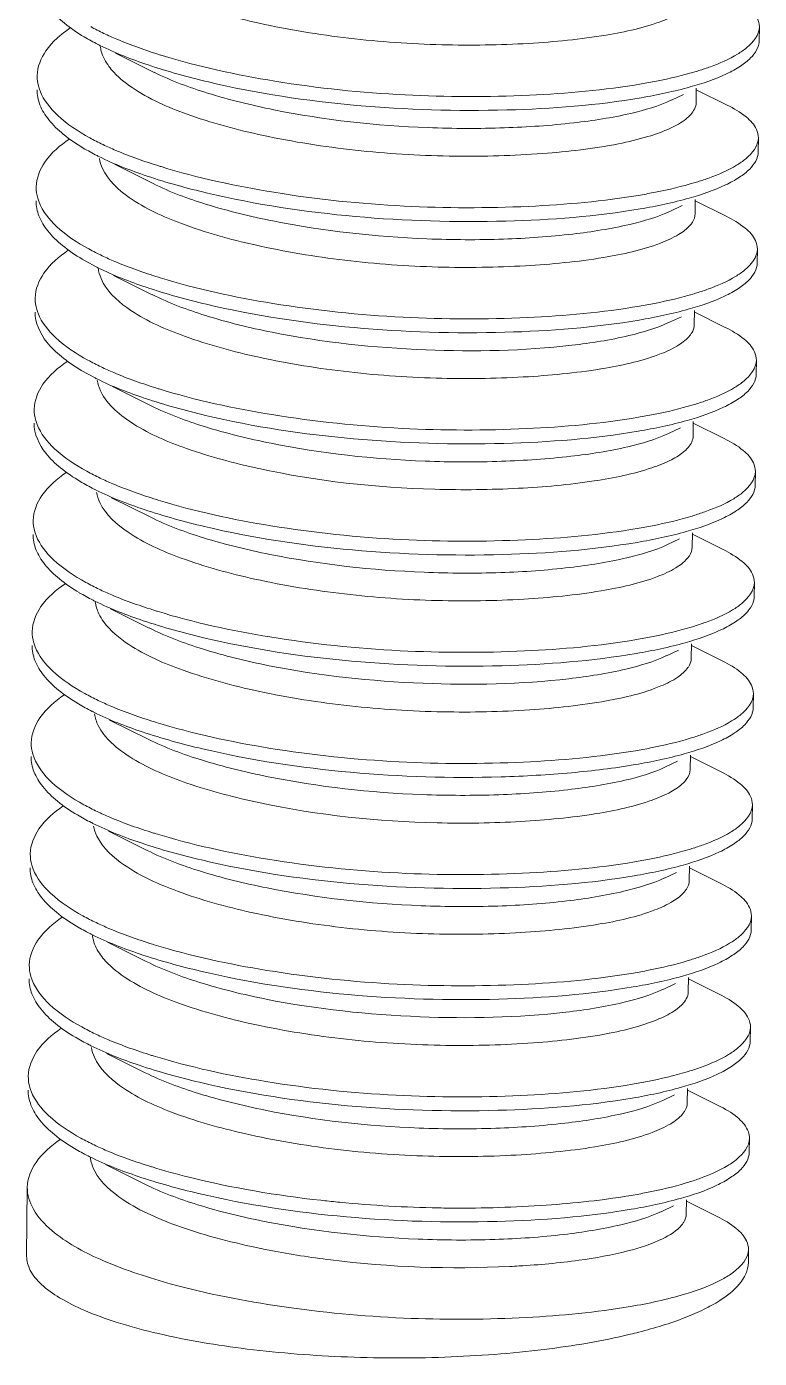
# Model space of a CAD drawing. Header units: millimetres. Extents: x 1334 to 1928, y -1757 to -1337.
# Drawn here: x 1841.791 to 1844.329, y -1493.661 to -1489.051 of the extents above; entities that cross this region are included whole.
import ezdxf

# ---------------------------------------------------------------- set-up
doc = ezdxf.new("R2010")
doc.units = ezdxf.units.MM
doc.header["$LTSCALE"] = 0.1
doc.layers.get('0').update_dxf_attribs({"lineweight": 13})

msp = doc.modelspace()

# ---------------------------------------------------------------- linework, layer by layer
at = {"color": 7, "linetype": 'Continuous'}
for p, q in [((1844.3288, -1489.051), (1844.3284, -1489.0991)), ((1842.2322, -1489.209), (1842.0982, -1489.1423)), ((1844.1104, -1489.2638), (1844.11, -1489.3135)), ((1844.1104, -1489.2689), (1844.2172, -1489.3221)), ((1844.0655, -1489.2852), (1844.0248, -1489.3046)), ((1844.3254, -1489.4358), (1844.325, -1489.4839)), ((1842.2287, -1489.5938), (1842.0948, -1489.5271)), ((1844.062, -1489.67), (1844.0214, -1489.6894)), ((1844.107, -1489.6486), (1844.1065, -1489.6983)), ((1844.1069, -1489.6537), (1844.2138, -1489.7069)), ((1844.322, -1489.8206), (1844.3215, -1489.8687)), ((1842.031, -1489.8819), (1841.9835, -1489.8558)), ((1842.2253, -1489.9786), (1842.0914, -1489.9119)), ((1844.0586, -1490.0548), (1844.0179, -1490.0742)), ((1844.1036, -1490.0334), (1844.1031, -1490.0831)), ((1844.1035, -1490.0385), (1844.2104, -1490.0917)), ((1842.0276, -1490.2667), (1841.98, -1490.2406)), ((1844.3185, -1490.2054), (1844.3181, -1490.2535)), ((1842.2219, -1490.3634), (1842.0879, -1490.2967)), ((1844.1001, -1490.4182), (1844.0997, -1490.4679)), ((1844.1001, -1490.4233), (1844.207, -1490.4765)), ((1844.0552, -1490.4396), (1844.0145, -1490.459)), ((1844.3151, -1490.5902), (1844.3147, -1490.6383)), ((1842.2184, -1490.7482), (1842.0845, -1490.6815)), ((1844.0517, -1490.8244), (1844.0111, -1490.8438)), ((1844.0967, -1490.803), (1844.0963, -1490.8527)), ((1844.0967, -1490.8081), (1844.2035, -1490.8613)), ((1844.3117, -1490.975), (1844.3113, -1491.0231)), ((1842.215, -1491.133), (1842.0811, -1491.0663)), ((1844.0483, -1491.2092), (1844.0077, -1491.2286)), ((1844.0933, -1491.1878), (1844.0928, -1491.2375)), ((1844.0932, -1491.1929), (1844.2001, -1491.2461)), ((1844.3083, -1491.3598), (1844.3078, -1491.4079)), ((1842.2116, -1491.5178), (1842.0776, -1491.4511)), ((1844.0898, -1491.5727), (1844.0894, -1491.6223)), ((1844.0898, -1491.5777), (1844.1967, -1491.6309)), ((1844.0449, -1491.594), (1844.0042, -1491.6134)), ((1844.3048, -1491.7446), (1844.3044, -1491.7927)), ((1842.2082, -1491.9026), (1842.0742, -1491.8359)), ((1844.0415, -1491.9788), (1844.0008, -1491.9982)), ((1844.0864, -1491.9575), (1844.086, -1492.0071)), ((1844.0864, -1491.9625), (1844.1932, -1492.0157)), ((1844.3014, -1492.1294), (1844.301, -1492.1775)), ((1842.2047, -1492.2874), (1842.0708, -1492.2207)), ((1844.038, -1492.3637), (1843.9974, -1492.383)), ((1844.083, -1492.3423), (1844.0825, -1492.3919)), ((1844.0829, -1492.3473), (1844.1898, -1492.4005)), ((1844.298, -1492.5142), (1844.2975, -1492.5623)), ((1842.2013, -1492.6722), (1842.0674, -1492.6056)), ((1844.0796, -1492.7271), (1844.0791, -1492.7767)), ((1844.0795, -1492.7321), (1844.1864, -1492.7853)), ((1844.0346, -1492.7485), (1843.9939, -1492.7678)), ((1844.2945, -1492.899), (1844.2941, -1492.9471)), ((1842.1979, -1493.057), (1842.0639, -1492.9904)), ((1841.7929, -1493.0691), (1841.7908, -1493.3073)), ((1842.8096, -1493.1139), (1842.8161, -1493.1147)), ((1843.2558, -1493.1408), (1843.2634, -1493.1408)), ((1844.0312, -1493.1333), (1843.9905, -1493.1526)), ((1844.0761, -1493.1119), (1844.0757, -1493.1615)), ((1844.0761, -1493.1169), (1844.183, -1493.1701)), ((1842.6303, -1493.2864), (1842.6358, -1493.2875)), ((1844.2911, -1493.2838), (1844.2907, -1493.3296))]:
    msp.add_line(p, q, dxfattribs=at)
for centre, radius, start, end in [((1842.4025, -1488.3903), 0.8088, 239.3641, 243.2079), ((1842.4449, -1488.2629), 0.8985, 241.2403, 244.5423), ((1842.4588, -1488.2814), 0.9314, 243.1303, 243.5792), ((1842.8947, -1487.0865), 2.1594, 252.7539, 252.9024), ((1843.8052, -1488.1933), 1.0571, 286.7386, 287.2656), ((1842.4394, -1488.652), 0.8938, 241.2272, 244.5477), ((1842.3995, -1488.7745), 0.8095, 239.3599, 243.1999), ((1842.4531, -1488.6711), 0.926, 243.1223, 243.5737), ((1842.8913, -1487.4692), 2.1614, 252.7694, 252.9179), ((1843.7986, -1488.5694), 1.0663, 286.7649, 287.2869), ((1842.4426, -1489.0252), 0.9071, 241.2177, 244.4858), ((1842.4519, -1489.0517), 0.9308, 243.1158, 243.5647), ((1842.1617, -1489.8722), 0.1239, 186.5436, 195.5087), ((1842.8762, -1487.8986), 2.1154, 252.7136, 252.8651), ((1843.801, -1488.9726), 1.0471, 286.7543, 287.2862), ((1842.4353, -1489.4162), 0.8998, 241.2391, 244.5363), ((1842.4501, -1489.4333), 0.9344, 243.1193, 243.5667), ((1842.8735, -1488.2773), 2.1214, 252.7432, 252.8944), ((1843.7941, -1489.3452), 1.0598, 286.7423, 287.2679), ((1842.4276, -1489.8096), 0.8902, 241.2136, 244.5462), ((1842.3861, -1489.9349), 0.8028, 239.3306, 243.2026), ((1842.444, -1489.823), 0.9288, 243.1248, 243.5749), ((1842.8784, -1488.6312), 2.1534, 252.7777, 252.9266), ((1843.7864, -1489.7197), 1.0708, 286.7939, 287.313), ((1842.4339, -1490.1761), 0.9109, 241.2334, 244.4887), ((1842.3838, -1490.3183), 0.8046, 239.3188, 243.1795), ((1842.4344, -1490.2205), 0.9147, 243.1091, 243.566), ((1842.8736, -1489.0284), 2.1412, 252.7147, 252.8645), ((1843.7914, -1490.1291), 1.0449, 286.7491, 287.2821), ((1842.391, -1490.6851), 0.8254, 239.3288, 243.0879), ((1842.426, -1490.5688), 0.9019, 241.2408, 244.5306), ((1842.4424, -1490.5863), 0.9367, 243.0166, 243.4615), ((1842.8599, -1489.4442), 2.1086, 252.7296, 252.8817), ((1843.7846, -1490.5033), 1.056, 286.7605, 287.2878), ((1842.4168, -1490.9654), 0.8887, 241.2016, 244.5384), ((1842.3836, -1491.0758), 0.8184, 239.3538, 243.1495), ((1842.4347, -1490.9774), 0.9292, 243.0771, 243.5263), ((1842.8629, -1489.8022), 2.136, 252.779, 252.9292), ((1843.7783, -1490.8802), 1.0644, 286.7776, 287.3001), ((1842.4205, -1491.3354), 0.9052, 241.2564, 244.5358), ((1842.3814, -1491.4575), 0.8216, 239.3844, 243.1675), ((1842.4358, -1491.3527), 0.9397, 243.0915, 243.536), ((1842.8701, -1490.1598), 2.1651, 252.7242, 252.8723), ((1843.7819, -1491.2859), 1.0424, 286.743, 287.2773), ((1842.3717, -1491.8534), 0.8089, 239.3647, 243.2082), ((1842.4163, -1491.7219), 0.9034, 241.2435, 244.5286), ((1842.4283, -1491.7441), 0.9321, 243.1304, 243.5789), ((1842.8515, -1490.5938), 2.1136, 252.7196, 252.8713), ((1843.7742, -1491.6574), 1.0563, 286.7614, 287.2885), ((1842.4152, -1492.1058), 0.9052, 241.1485, 244.417), ((1842.3685, -1492.2378), 0.8094, 239.36, 243.2005), ((1842.4221, -1492.1346), 0.9257, 243.1231, 243.5745), ((1842.1322, -1492.9511), 0.1217, 186.3494, 193.066), ((1842.8609, -1490.9238), 2.1698, 252.8265, 252.9745), ((1843.769, -1492.0381), 1.0608, 286.7836, 287.3078), ((1843.2787, -1488.9448), 4.1954, 263.6687, 264.4856), ((1843.2931, -1488.794), 4.3469, 264.4876, 268.992), ((1843.2887, -1488.8703), 4.2706, 269.0341, 269.5593), ((1843.173, -1490.4997), 2.839, 258.4588, 258.9798), ((1843.3043, -1490.0627), 3.2841, 272.7895, 273.3528), ((1842.9474, -1491.013), 2.4788, 254.3788, 255.1947), ((1843.4321, -1491.703), 1.9279, 283.4765, 284.4025)]:
    msp.add_arc(centre, radius, start, end, dxfattribs=at)
for points, knots in [([(1841.9903, -1489.0862), (1841.9663, -1489.0719), (1841.9232, -1489.0428), (1841.871, -1488.9928), (1841.8378, -1488.9399), (1841.8301, -1488.9019), (1841.8302, -1488.8843)], [0, 0, 0, 0, 0.31261, 0.578722, 0.802915, 1, 1, 1, 1]), ([(1842.1573, -1488.8753), (1842.2133, -1488.9139), (1842.3584, -1488.9781), (1842.611, -1489.0471), (1842.909, -1489.0956), (1843.2214, -1489.1176), (1843.5197, -1489.1131), (1843.7762, -1489.088), (1843.9542, -1489.0495), (1844.0525, -1489.0052), (1844.0855, -1488.9807), (1844.0966, -1488.9678)], [0, 0, 0, 0, 0.10196, 0.234797, 0.392341, 0.553383, 0.703785, 0.838755, 0.939647, 0.974394, 1, 1, 1, 1]), ([(1844.3288, -1489.051), (1844.3289, -1489.041), (1844.3215, -1489.0121), (1844.2825, -1488.9712), (1844.2438, -1488.9488), (1844.2207, -1488.9373)], [0, 0, 0, 0, 0.182811, 0.525581, 1, 1, 1, 1]), ([(1841.9416, -1489.0551), (1841.91, -1489.0772), (1841.8556, -1489.1218), (1841.8276, -1489.1903), (1841.8272, -1489.2208)], [0, 0, 0, 0, 0.55843, 1, 1, 1, 1]), ([(1842.0587, -1489.0742), (1842.0733, -1489.0812), (1842.1371, -1489.1097), (1842.2032, -1489.1329), (1842.2545, -1489.1488)], [0, 0, 0, 0, 0.231753, 1, 1, 1, 1]), ([(1844.2534, -1489.1457), (1844.2645, -1489.1389), (1844.2978, -1489.1165), (1844.3286, -1489.0791), (1844.3288, -1489.051)], [0, 0, 0, 0, 0.317314, 1, 1, 1, 1]), ([(1843.9196, -1489.2968), (1843.7661, -1489.323), (1843.4361, -1489.3481), (1842.9333, -1489.3336), (1842.5169, -1489.2712), (1842.2222, -1489.1903), (1842.0982, -1489.1422), (1842.0444, -1489.1155)], [0, 0, 0, 0, 0.245155, 0.519117, 0.791262, 0.905457, 1, 1, 1, 1]), ([(1842.0457, -1489.1186), (1842.0465, -1489.1244), (1842.0517, -1489.1494), (1842.0642, -1489.1724), (1842.0758, -1489.1881)], [0, 0, 0, 0, 0.233245, 1, 1, 1, 1]), ([(1844.3284, -1489.0989), (1844.3282, -1489.1212), (1844.3055, -1489.1566), (1844.2616, -1489.1898), (1844.2319, -1489.206), (1844.2153, -1489.214)], [0, 0, 0, 0, 0.399475, 0.668293, 1, 1, 1, 1]), ([(1842.2598, -1489.1505), (1842.3875, -1489.1898), (1842.6669, -1489.2498), (1843.0937, -1489.2942), (1843.5188, -1489.2948), (1843.792, -1489.2705), (1843.92, -1489.2487)], [0, 0, 0, 0, 0.23935, 0.510089, 0.76743, 1, 1, 1, 1]), ([(1844.1189, -1489.2028), (1844.1324, -1489.1986), (1844.1786, -1489.1831), (1844.2238, -1489.1637), (1844.2534, -1489.1457)], [0, 0, 0, 0, 0.289704, 1, 1, 1, 1]), ([(1841.8272, -1489.2208), (1841.8271, -1489.234), (1841.8297, -1489.2521), (1841.8356, -1489.269), (1841.8373, -1489.2734)], [0, 0, 0, 0, 0.740689, 1, 1, 1, 1]), ([(1842.0758, -1489.1881), (1842.0811, -1489.1953), (1842.1072, -1489.2263), (1842.1397, -1489.2512), (1842.1661, -1489.2683)], [0, 0, 0, 0, 0.222517, 1, 1, 1, 1]), ([(1842.2323, -1489.2087), (1842.2914, -1489.238), (1842.4285, -1489.2885), (1842.7438, -1489.3653), (1843.0905, -1489.4033), (1843.4381, -1489.4041), (1843.6733, -1489.3883), (1843.8673, -1489.3584), (1843.98, -1489.3258), (1844.0247, -1489.3045)], [0, 0, 0, 0, 0.108339, 0.238573, 0.53243, 0.677704, 0.809169, 0.91872, 1, 1, 1, 1]), ([(1844.2153, -1489.214), (1844.175, -1489.2331), (1844.0772, -1489.266), (1843.9767, -1489.287), (1843.9196, -1489.2968)], [0, 0, 0, 0, 0.434723, 1, 1, 1, 1]), ([(1843.92, -1489.2487), (1843.9374, -1489.2457), (1844.0012, -1489.234), (1844.0645, -1489.2192), (1844.1096, -1489.2056)], [0, 0, 0, 0, 0.27301, 1, 1, 1, 1]), ([(1841.9869, -1489.471), (1841.9628, -1489.4567), (1841.9197, -1489.4276), (1841.8675, -1489.3776), (1841.8344, -1489.3247), (1841.8267, -1489.2867), (1841.8268, -1489.2691)], [0, 0, 0, 0, 0.312712, 0.578821, 0.802857, 1, 1, 1, 1]), ([(1841.8373, -1489.2734), (1841.8499, -1489.3055), (1841.9021, -1489.3699), (1841.9695, -1489.4135), (1842.0092, -1489.4354)], [0, 0, 0, 0, 0.432452, 1, 1, 1, 1]), ([(1842.1661, -1489.2683), (1842.2257, -1489.3069), (1842.3785, -1489.371), (1842.6421, -1489.4393), (1842.9491, -1489.4854), (1843.2672, -1489.5035), (1843.5653, -1489.4948), (1843.789, -1489.4696), (1843.9363, -1489.4349), (1844.0154, -1489.4069), (1844.0711, -1489.3762), (1844.0972, -1489.3499), (1844.1039, -1489.3365)], [0, 0, 0, 0, 0.106202, 0.244954, 0.407015, 0.569418, 0.720648, 0.85266, 0.905087, 0.94664, 0.977571, 1, 1, 1, 1]), ([(1844.3253, -1489.4358), (1844.3255, -1489.4258), (1844.3183, -1489.3969), (1844.2791, -1489.356), (1844.2403, -1489.3336), (1844.2171, -1489.3221)], [0, 0, 0, 0, 0.182454, 0.525186, 1, 1, 1, 1]), ([(1841.9382, -1489.4399), (1841.9065, -1489.4619), (1841.8521, -1489.5066), (1841.8242, -1489.5751), (1841.8239, -1489.6056)], [0, 0, 0, 0, 0.558877, 1, 1, 1, 1]), ([(1842.0553, -1489.459), (1842.0699, -1489.466), (1842.1337, -1489.4946), (1842.1999, -1489.5177), (1842.2511, -1489.5336)], [0, 0, 0, 0, 0.232455, 1, 1, 1, 1]), ([(1844.2499, -1489.5305), (1844.2611, -1489.5237), (1844.2945, -1489.5014), (1844.3249, -1489.4638), (1844.3253, -1489.4358)], [0, 0, 0, 0, 0.317999, 1, 1, 1, 1]), ([(1843.9161, -1489.6816), (1843.7627, -1489.7078), (1843.4327, -1489.733), (1842.9298, -1489.7183), (1842.5135, -1489.656), (1842.2188, -1489.5751), (1842.0948, -1489.5271), (1842.041, -1489.5003)], [0, 0, 0, 0, 0.245101, 0.519151, 0.791286, 0.905404, 1, 1, 1, 1]), ([(1842.0429, -1489.5071), (1842.0448, -1489.519), (1842.0628, -1489.5744), (1842.1088, -1489.6156), (1842.1459, -1489.6418)], [0, 0, 0, 0, 0.20943, 1, 1, 1, 1]), ([(1844.3249, -1489.4838), (1844.3248, -1489.506), (1844.3021, -1489.5414), (1844.2581, -1489.5746), (1844.2285, -1489.5909), (1844.2118, -1489.5988)], [0, 0, 0, 0, 0.399314, 0.66877, 1, 1, 1, 1]), ([(1842.2564, -1489.5353), (1842.3842, -1489.5745), (1842.6635, -1489.6347), (1843.0903, -1489.679), (1843.5154, -1489.6795), (1843.7885, -1489.6553), (1843.9166, -1489.6335)], [0, 0, 0, 0, 0.239392, 0.510089, 0.767341, 1, 1, 1, 1]), ([(1844.1154, -1489.5876), (1844.1289, -1489.5834), (1844.1751, -1489.5679), (1844.2203, -1489.5485), (1844.2499, -1489.5305)], [0, 0, 0, 0, 0.289397, 1, 1, 1, 1]), ([(1842.2287, -1489.5937), (1842.2878, -1489.6234), (1842.4249, -1489.6739), (1842.7405, -1489.7498), (1843.0869, -1489.7878), (1843.4347, -1489.7896), (1843.6699, -1489.7734), (1843.8638, -1489.7425), (1843.9765, -1489.7101), (1844.0214, -1489.6891)], [0, 0, 0, 0, 0.10849, 0.238522, 0.532438, 0.677653, 0.809249, 0.918662, 1, 1, 1, 1]), ([(1844.2118, -1489.5988), (1844.1715, -1489.6179), (1844.0738, -1489.6508), (1843.9733, -1489.6719), (1843.9161, -1489.6816)], [0, 0, 0, 0, 0.434896, 1, 1, 1, 1]), ([(1843.9166, -1489.6335), (1843.934, -1489.6305), (1843.9978, -1489.6189), (1844.061, -1489.604), (1844.1062, -1489.5904)], [0, 0, 0, 0, 0.273216, 1, 1, 1, 1]), ([(1841.8239, -1489.6056), (1841.8237, -1489.6188), (1841.8263, -1489.6369), (1841.8321, -1489.6538), (1841.8338, -1489.6582)], [0, 0, 0, 0, 0.740785, 1, 1, 1, 1]), ([(1842.1459, -1489.6418), (1842.2012, -1489.6807), (1842.3452, -1489.7457), (1842.5971, -1489.8151), (1842.8953, -1489.8645), (1843.2088, -1489.8871), (1843.5085, -1489.8829), (1843.7664, -1489.8581), (1843.9456, -1489.8195), (1844.0449, -1489.7754), (1844.0781, -1489.7507), (1844.0894, -1489.7377)], [0, 0, 0, 0, 0.101053, 0.233191, 0.390548, 0.551951, 0.702548, 0.837944, 0.9393, 0.974332, 1, 1, 1, 1]), ([(1841.9835, -1489.8558), (1841.9594, -1489.8415), (1841.9163, -1489.8124), (1841.8641, -1489.7624), (1841.8311, -1489.7095), (1841.8233, -1489.6715), (1841.8234, -1489.6539)], [0, 0, 0, 0, 0.312769, 0.578806, 0.802773, 1, 1, 1, 1]), ([(1841.8338, -1489.6582), (1841.8464, -1489.6903), (1841.8987, -1489.7548), (1841.9661, -1489.7983), (1842.0059, -1489.8202)], [0, 0, 0, 0, 0.432106, 1, 1, 1, 1]), ([(1844.0894, -1489.7377), (1844.092, -1489.7347), (1844.1009, -1489.7233), (1844.1064, -1489.7087), (1844.1065, -1489.6983)], [0, 0, 0, 0, 0.279997, 1, 1, 1, 1]), ([(1844.322, -1489.8206), (1844.3221, -1489.8106), (1844.3148, -1489.7817), (1844.2756, -1489.7409), (1844.237, -1489.7184), (1844.2138, -1489.7069)], [0, 0, 0, 0, 0.182668, 0.525957, 1, 1, 1, 1]), ([(1841.9347, -1489.8247), (1841.9031, -1489.8468), (1841.8487, -1489.8914), (1841.8207, -1489.9599), (1841.8204, -1489.9904)], [0, 0, 0, 0, 0.558962, 1, 1, 1, 1]), ([(1844.2465, -1489.9153), (1844.2577, -1489.9086), (1844.291, -1489.8861), (1844.3217, -1489.8487), (1844.322, -1489.8206)], [0, 0, 0, 0, 0.316978, 1, 1, 1, 1]), ([(1842.0519, -1489.8438), (1842.0665, -1489.8508), (1842.1302, -1489.8794), (1842.1964, -1489.9025), (1842.2476, -1489.9184)], [0, 0, 0, 0, 0.231355, 1, 1, 1, 1]), ([(1844.3215, -1489.8686), (1844.3214, -1489.8908), (1844.2987, -1489.9262), (1844.2547, -1489.9594), (1844.2251, -1489.9757), (1844.2084, -1489.9836)], [0, 0, 0, 0, 0.399487, 0.66908, 1, 1, 1, 1]), ([(1843.9127, -1490.0664), (1843.7593, -1490.0926), (1843.4292, -1490.1178), (1842.9263, -1490.1031), (1842.51, -1490.0408), (1842.2153, -1489.9599), (1842.0913, -1489.9119), (1842.0376, -1489.8852)], [0, 0, 0, 0, 0.245133, 0.5192, 0.791342, 0.905469, 1, 1, 1, 1]), ([(1842.0424, -1489.9053), (1842.0456, -1489.9168), (1842.0686, -1489.9695), (1842.1148, -1490.0081), (1842.1521, -1490.0332)], [0, 0, 0, 0, 0.209221, 1, 1, 1, 1]), ([(1842.253, -1489.9201), (1842.3806, -1489.9594), (1842.6601, -1490.0194), (1843.0869, -1490.0638), (1843.512, -1490.0644), (1843.7852, -1490.0402), (1843.9131, -1490.0183)], [0, 0, 0, 0, 0.239314, 0.510116, 0.767472, 1, 1, 1, 1]), ([(1844.1121, -1489.9724), (1844.1256, -1489.9682), (1844.1717, -1489.9527), (1844.2169, -1489.9333), (1844.2465, -1489.9153)], [0, 0, 0, 0, 0.289154, 1, 1, 1, 1]), ([(1841.8204, -1489.9904), (1841.8203, -1490.0036), (1841.8229, -1490.0217), (1841.8287, -1490.0387), (1841.8304, -1490.043)], [0, 0, 0, 0, 0.740913, 1, 1, 1, 1]), ([(1842.2255, -1489.978), (1842.2845, -1490.0076), (1842.4215, -1490.0586), (1842.737, -1490.1355), (1843.1632, -1490.1797), (1843.5791, -1490.172), (1843.8606, -1490.1281), (1843.973, -1490.0947), (1844.0178, -1490.0736)], [0, 0, 0, 0, 0.10847, 0.238757, 0.532534, 0.80913, 0.918719, 1, 1, 1, 1]), ([(1844.2084, -1489.9836), (1844.1681, -1490.0027), (1844.0703, -1490.0356), (1843.9698, -1490.0567), (1843.9127, -1490.0664)], [0, 0, 0, 0, 0.435059, 1, 1, 1, 1]), ([(1843.9131, -1490.0183), (1843.9306, -1490.0153), (1843.9944, -1490.0036), (1844.0577, -1489.9888), (1844.1028, -1489.9752)], [0, 0, 0, 0, 0.272958, 1, 1, 1, 1]), ([(1841.98, -1490.2406), (1841.956, -1490.2263), (1841.9129, -1490.197), (1841.8483, -1490.1363), (1841.8197, -1490.0758), (1841.8199, -1490.0387)], [0, 0, 0, 0, 0.314629, 0.582295, 1, 1, 1, 1]), ([(1841.8304, -1490.043), (1841.843, -1490.0751), (1841.8954, -1490.1395), (1841.9626, -1490.1832), (1842.0023, -1490.205)], [0, 0, 0, 0, 0.432236, 1, 1, 1, 1]), ([(1842.1521, -1490.0332), (1842.2091, -1490.0715), (1842.3558, -1490.1351), (1842.6103, -1490.2035), (1842.9092, -1490.2512), (1843.2216, -1490.2723), (1843.5189, -1490.267), (1843.7735, -1490.2412), (1843.9495, -1490.2022), (1844.0457, -1490.1576), (1844.0776, -1490.133), (1844.0881, -1490.12)], [0, 0, 0, 0, 0.103042, 0.237213, 0.395488, 0.556482, 0.706801, 0.841094, 0.940767, 0.974888, 1, 1, 1, 1]), ([(1844.0881, -1490.12), (1844.0905, -1490.1171), (1844.0983, -1490.1063), (1844.1031, -1490.0928), (1844.1031, -1490.0831)], [0, 0, 0, 0, 0.276724, 1, 1, 1, 1]), ([(1844.3185, -1490.2054), (1844.3186, -1490.1954), (1844.3112, -1490.1665), (1844.2723, -1490.1256), (1844.2336, -1490.1032), (1844.2104, -1490.0917)], [0, 0, 0, 0, 0.182817, 0.525595, 1, 1, 1, 1]), ([(1841.9313, -1490.2095), (1841.8997, -1490.2316), (1841.8452, -1490.2762), (1841.8174, -1490.3447), (1841.817, -1490.3752)], [0, 0, 0, 0, 0.558583, 1, 1, 1, 1]), ([(1842.0484, -1490.2286), (1842.063, -1490.2356), (1842.1268, -1490.2641), (1842.1929, -1490.2873), (1842.2442, -1490.3032)], [0, 0, 0, 0, 0.231369, 1, 1, 1, 1]), ([(1844.2431, -1490.3001), (1844.2542, -1490.2933), (1844.2875, -1490.2709), (1844.3183, -1490.2335), (1844.3185, -1490.2054)], [0, 0, 0, 0, 0.317013, 1, 1, 1, 1]), ([(1843.9093, -1490.4512), (1843.7558, -1490.4773), (1843.4258, -1490.5026), (1842.9229, -1490.4879), (1842.5065, -1490.4256), (1842.2119, -1490.3446), (1842.0878, -1490.2967), (1842.0341, -1490.27)], [0, 0, 0, 0, 0.245189, 0.519196, 0.791349, 0.905529, 1, 1, 1, 1]), ([(1842.0356, -1490.2742), (1842.0375, -1490.2878), (1842.0592, -1490.353), (1842.1167, -1490.3982), (1842.1621, -1490.4267)], [0, 0, 0, 0, 0.204032, 1, 1, 1, 1]), ([(1844.3181, -1490.2534), (1844.318, -1490.2756), (1844.2952, -1490.311), (1844.2513, -1490.3443), (1844.2216, -1490.3605), (1844.205, -1490.3684)], [0, 0, 0, 0, 0.399678, 0.668714, 1, 1, 1, 1]), ([(1842.2495, -1490.3049), (1842.3772, -1490.3442), (1842.6566, -1490.4042), (1843.0834, -1490.4486), (1843.5085, -1490.4492), (1843.7817, -1490.4249), (1843.9097, -1490.4031)], [0, 0, 0, 0, 0.239336, 0.510071, 0.76744, 1, 1, 1, 1]), ([(1844.1086, -1490.3572), (1844.1221, -1490.353), (1844.1683, -1490.3375), (1844.2135, -1490.3181), (1844.2431, -1490.3001)], [0, 0, 0, 0, 0.289623, 1, 1, 1, 1]), ([(1841.817, -1490.3752), (1841.8168, -1490.3884), (1841.8194, -1490.4065), (1841.8253, -1490.4235), (1841.827, -1490.4278)], [0, 0, 0, 0, 0.74073, 1, 1, 1, 1]), ([(1842.222, -1490.3632), (1842.2811, -1490.3925), (1842.4182, -1490.443), (1842.7335, -1490.5197), (1843.0802, -1490.5578), (1843.4278, -1490.5586), (1843.663, -1490.5427), (1843.857, -1490.5128), (1843.9697, -1490.4802), (1844.0144, -1490.4589)], [0, 0, 0, 0, 0.108343, 0.238556, 0.532431, 0.677704, 0.809176, 0.918714, 1, 1, 1, 1]), ([(1844.205, -1490.3684), (1844.1646, -1490.3875), (1844.0669, -1490.4204), (1843.9664, -1490.4415), (1843.9093, -1490.4512)], [0, 0, 0, 0, 0.43503, 1, 1, 1, 1]), ([(1843.9097, -1490.4031), (1843.9272, -1490.4001), (1843.9909, -1490.3885), (1844.0542, -1490.3736), (1844.0993, -1490.36)], [0, 0, 0, 0, 0.273102, 1, 1, 1, 1]), ([(1841.9766, -1490.6254), (1841.9526, -1490.6111), (1841.9095, -1490.5818), (1841.8449, -1490.5211), (1841.8161, -1490.4606), (1841.8165, -1490.4235)], [0, 0, 0, 0, 0.314545, 0.582271, 1, 1, 1, 1]), ([(1841.827, -1490.4278), (1841.8396, -1490.4599), (1841.8919, -1490.5243), (1841.9592, -1490.5679), (1841.9989, -1490.5898)], [0, 0, 0, 0, 0.432445, 1, 1, 1, 1]), ([(1842.1621, -1490.4267), (1842.2189, -1490.4625), (1842.3619, -1490.5227), (1842.7082, -1490.6146), (1843.0963, -1490.6573), (1843.4857, -1490.6529), (1843.7376, -1490.6307), (1843.9159, -1490.5949), (1844.0195, -1490.5545), (1844.0566, -1490.5319), (1844.0704, -1490.5197)], [0, 0, 0, 0, 0.102699, 0.23498, 0.547666, 0.695469, 0.830235, 0.934333, 0.971878, 1, 1, 1, 1]), ([(1844.0704, -1490.5197), (1844.0748, -1490.5158), (1844.089, -1490.5018), (1844.0993, -1490.4821), (1844.0996, -1490.4679)], [0, 0, 0, 0, 0.293218, 1, 1, 1, 1]), ([(1844.315, -1490.5902), (1844.3151, -1490.5803), (1844.308, -1490.5513), (1844.2688, -1490.5105), (1844.2301, -1490.488), (1844.2069, -1490.4765)], [0, 0, 0, 0, 0.182348, 0.525219, 1, 1, 1, 1]), ([(1841.9279, -1490.5943), (1841.8963, -1490.6163), (1841.8419, -1490.661), (1841.8139, -1490.7295), (1841.8136, -1490.76)], [0, 0, 0, 0, 0.558665, 1, 1, 1, 1]), ([(1842.045, -1490.6134), (1842.0596, -1490.6204), (1842.1234, -1490.649), (1842.1896, -1490.6721), (1842.2408, -1490.688)], [0, 0, 0, 0, 0.232361, 1, 1, 1, 1]), ([(1844.2399, -1490.6849), (1844.2511, -1490.6782), (1844.2845, -1490.6558), (1844.3145, -1490.6182), (1844.315, -1490.5902)], [0, 0, 0, 0, 0.318154, 1, 1, 1, 1]), ([(1843.9058, -1490.836), (1843.7523, -1490.8622), (1843.4223, -1490.8874), (1842.9195, -1490.8728), (1842.5031, -1490.8104), (1842.2085, -1490.7295), (1842.0844, -1490.6815), (1842.0307, -1490.6548)], [0, 0, 0, 0, 0.245213, 0.519151, 0.791322, 0.905501, 1, 1, 1, 1]), ([(1844.3147, -1490.6382), (1844.3144, -1490.6604), (1844.2918, -1490.6958), (1844.2479, -1490.7291), (1844.2182, -1490.7453), (1844.2015, -1490.7532)], [0, 0, 0, 0, 0.399574, 0.668215, 1, 1, 1, 1]), ([(1842.0328, -1490.6629), (1842.0349, -1490.6751), (1842.0546, -1490.7324), (1842.1032, -1490.7742), (1842.1423, -1490.8008)], [0, 0, 0, 0, 0.207977, 1, 1, 1, 1]), ([(1842.2461, -1490.6897), (1842.3739, -1490.7289), (1842.6532, -1490.7891), (1843.08, -1490.8334), (1843.5051, -1490.8339), (1843.7783, -1490.8098), (1843.9063, -1490.7879)], [0, 0, 0, 0, 0.239383, 0.510104, 0.767347, 1, 1, 1, 1]), ([(1844.105, -1490.742), (1844.1185, -1490.7378), (1844.1648, -1490.7223), (1844.2102, -1490.7029), (1844.2399, -1490.6849)], [0, 0, 0, 0, 0.288835, 1, 1, 1, 1]), ([(1842.2185, -1490.7481), (1842.2775, -1490.7778), (1842.4146, -1490.8283), (1842.7302, -1490.9042), (1843.0767, -1490.9421), (1843.4245, -1490.944), (1843.6596, -1490.9279), (1843.8535, -1490.8969), (1843.9662, -1490.8645), (1844.0111, -1490.8435)], [0, 0, 0, 0, 0.108499, 0.238537, 0.532438, 0.67765, 0.809248, 0.918665, 1, 1, 1, 1]), ([(1844.2015, -1490.7532), (1844.1612, -1490.7724), (1844.0634, -1490.8052), (1843.963, -1490.8263), (1843.9058, -1490.836)], [0, 0, 0, 0, 0.434937, 1, 1, 1, 1]), ([(1843.9063, -1490.7879), (1843.9238, -1490.785), (1843.9875, -1490.7733), (1844.0507, -1490.7584), (1844.0958, -1490.7448)], [0, 0, 0, 0, 0.273324, 1, 1, 1, 1]), ([(1841.8136, -1490.76), (1841.8134, -1490.7732), (1841.816, -1490.7913), (1841.8218, -1490.8083), (1841.8235, -1490.8126)], [0, 0, 0, 0, 0.74079, 1, 1, 1, 1]), ([(1841.9732, -1491.0102), (1841.9492, -1490.9959), (1841.9061, -1490.9669), (1841.8538, -1490.9169), (1841.8207, -1490.864), (1841.8129, -1490.8259), (1841.8131, -1490.8083)], [0, 0, 0, 0, 0.31262, 0.57868, 0.802786, 1, 1, 1, 1]), ([(1841.8235, -1490.8126), (1841.8361, -1490.8447), (1841.8885, -1490.9092), (1841.9558, -1490.9528), (1841.9956, -1490.9746)], [0, 0, 0, 0, 0.432211, 1, 1, 1, 1]), ([(1842.1423, -1490.8008), (1842.1986, -1490.839), (1842.3436, -1490.903), (1842.5962, -1490.9716), (1842.8938, -1491.0198), (1843.2055, -1491.0417), (1843.5029, -1491.037), (1843.7587, -1491.0121), (1843.9363, -1490.9736), (1844.0348, -1490.9296), (1844.0678, -1490.9052), (1844.079, -1490.8923)], [0, 0, 0, 0, 0.102074, 0.235181, 0.39272, 0.553624, 0.70376, 0.83856, 0.939492, 0.974372, 1, 1, 1, 1]), ([(1844.079, -1490.8923), (1844.0816, -1490.8892), (1844.0906, -1490.8778), (1844.0962, -1490.8632), (1844.0962, -1490.8527)], [0, 0, 0, 0, 0.280052, 1, 1, 1, 1]), ([(1844.3117, -1490.975), (1844.3118, -1490.9651), (1844.3045, -1490.9361), (1844.2653, -1490.8953), (1844.2267, -1490.8729), (1844.2035, -1490.8613)], [0, 0, 0, 0, 0.18266, 0.525876, 1, 1, 1, 1]), ([(1841.9245, -1490.9791), (1841.8928, -1491.0012), (1841.8384, -1491.0458), (1841.8104, -1491.1143), (1841.8101, -1491.1448)], [0, 0, 0, 0, 0.558981, 1, 1, 1, 1]), ([(1844.2362, -1491.0697), (1844.2474, -1491.063), (1844.2807, -1491.0406), (1844.3114, -1491.0031), (1844.3117, -1490.975)], [0, 0, 0, 0, 0.317251, 1, 1, 1, 1]), ([(1842.0416, -1490.9982), (1842.0562, -1491.0052), (1842.12, -1491.0338), (1842.1861, -1491.0569), (1842.2374, -1491.0728)], [0, 0, 0, 0, 0.231753, 1, 1, 1, 1]), ([(1844.3112, -1491.023), (1844.3109, -1491.0452), (1844.2885, -1491.0806), (1844.2444, -1491.1138), (1844.2148, -1491.1301), (1844.1981, -1491.138)], [0, 0, 0, 0, 0.399174, 0.668382, 1, 1, 1, 1]), ([(1843.9024, -1491.2208), (1843.749, -1491.247), (1843.419, -1491.2722), (1842.9161, -1491.2576), (1842.4998, -1491.1951), (1842.2051, -1491.1144), (1842.081, -1491.0663), (1842.0273, -1491.0396)], [0, 0, 0, 0, 0.245133, 0.519113, 0.791331, 0.905414, 1, 1, 1, 1]), ([(1842.2427, -1491.0745), (1842.3704, -1491.1139), (1842.6498, -1491.1738), (1843.0766, -1491.2182), (1843.5017, -1491.2188), (1843.7749, -1491.1946), (1843.9028, -1491.1727)], [0, 0, 0, 0, 0.239333, 0.510062, 0.767452, 1, 1, 1, 1]), ([(1844.1018, -1491.1268), (1844.1153, -1491.1226), (1844.1614, -1491.1072), (1844.2066, -1491.0877), (1844.2362, -1491.0697)], [0, 0, 0, 0, 0.289197, 1, 1, 1, 1]), ([(1842.041, -1491.0831), (1842.0456, -1491.0928), (1842.0718, -1491.1354), (1842.1117, -1491.1677), (1842.1443, -1491.1893)], [0, 0, 0, 0, 0.214282, 1, 1, 1, 1]), ([(1841.8101, -1491.1448), (1841.81, -1491.1581), (1841.8127, -1491.1761), (1841.8185, -1491.1931), (1841.8201, -1491.1974)], [0, 0, 0, 0, 0.740893, 1, 1, 1, 1]), ([(1842.2152, -1491.1324), (1842.2743, -1491.162), (1842.4112, -1491.213), (1842.7267, -1491.29), (1843.1529, -1491.3341), (1843.5688, -1491.3263), (1843.8503, -1491.2826), (1843.9628, -1491.2492), (1844.0075, -1491.228)], [0, 0, 0, 0, 0.108456, 0.238758, 0.532532, 0.809124, 0.918724, 1, 1, 1, 1]), ([(1844.1981, -1491.138), (1844.1578, -1491.1572), (1844.06, -1491.19), (1843.9596, -1491.2111), (1843.9024, -1491.2208)], [0, 0, 0, 0, 0.43484, 1, 1, 1, 1]), ([(1843.9028, -1491.1727), (1843.9203, -1491.1697), (1843.9841, -1491.158), (1844.0474, -1491.1432), (1844.0925, -1491.1297)], [0, 0, 0, 0, 0.272945, 1, 1, 1, 1]), ([(1841.9699, -1491.395), (1841.9459, -1491.3807), (1841.9026, -1491.3517), (1841.8504, -1491.3017), (1841.8172, -1491.2488), (1841.8096, -1491.2107), (1841.8098, -1491.1931)], [0, 0, 0, 0, 0.312944, 0.579081, 0.803062, 1, 1, 1, 1]), ([(1841.8201, -1491.1974), (1841.8327, -1491.2295), (1841.8851, -1491.2939), (1841.9523, -1491.3376), (1841.992, -1491.3594)], [0, 0, 0, 0, 0.43218, 1, 1, 1, 1]), ([(1842.1443, -1491.1893), (1842.2022, -1491.2277), (1842.351, -1491.2914), (1842.6087, -1491.3598), (1842.9105, -1491.407), (1843.2249, -1491.427), (1843.5227, -1491.4207), (1843.7759, -1491.3937), (1843.9493, -1491.3536), (1844.0422, -1491.3079), (1844.0722, -1491.2828), (1844.0815, -1491.2696)], [0, 0, 0, 0, 0.104127, 0.239903, 0.39949, 0.560975, 0.71166, 0.845193, 0.942869, 0.975834, 1, 1, 1, 1]), ([(1844.0815, -1491.2696), (1844.0833, -1491.267), (1844.0893, -1491.2574), (1844.0928, -1491.2458), (1844.0928, -1491.2375)], [0, 0, 0, 0, 0.271252, 1, 1, 1, 1]), ([(1844.3083, -1491.3598), (1844.3084, -1491.3499), (1844.3009, -1491.321), (1844.262, -1491.28), (1844.2233, -1491.2576), (1844.2001, -1491.2461)], [0, 0, 0, 0, 0.182816, 0.525634, 1, 1, 1, 1]), ([(1841.921, -1491.3639), (1841.8894, -1491.386), (1841.8349, -1491.4306), (1841.8071, -1491.4991), (1841.8067, -1491.5296)], [0, 0, 0, 0, 0.558843, 1, 1, 1, 1]), ([(1842.0381, -1491.383), (1842.0527, -1491.39), (1842.1165, -1491.4186), (1842.1826, -1491.4417), (1842.2339, -1491.4577)], [0, 0, 0, 0, 0.231244, 1, 1, 1, 1]), ([(1844.2328, -1491.4545), (1844.244, -1491.4478), (1844.2772, -1491.4253), (1844.308, -1491.3879), (1844.3083, -1491.3598)], [0, 0, 0, 0, 0.316817, 1, 1, 1, 1]), ([(1843.899, -1491.6056), (1843.8258, -1491.6181), (1843.671, -1491.6367), (1843.3417, -1491.6554), (1842.9126, -1491.6423), (1842.4964, -1491.5798), (1842.2016, -1491.4993), (1842.0776, -1491.4512), (1842.0239, -1491.4244)], [0, 0, 0, 0, 0.116922, 0.245157, 0.519205, 0.791363, 0.905513, 1, 1, 1, 1]), ([(1842.0255, -1491.4297), (1842.0276, -1491.4437), (1842.0405, -1491.4813), (1842.0861, -1491.5363), (1842.1319, -1491.569), (1842.1584, -1491.5852)], [0, 0, 0, 0, 0.201267, 0.557173, 1, 1, 1, 1]), ([(1844.3077, -1491.4078), (1844.3075, -1491.43), (1844.285, -1491.4655), (1844.241, -1491.4986), (1844.2114, -1491.5149), (1844.1947, -1491.5228)], [0, 0, 0, 0, 0.399169, 0.668959, 1, 1, 1, 1]), ([(1842.2393, -1491.4593), (1842.3669, -1491.4986), (1842.6463, -1491.5586), (1843.0731, -1491.603), (1843.4983, -1491.6036), (1843.7714, -1491.5793), (1843.8994, -1491.5575)], [0, 0, 0, 0, 0.239336, 0.510061, 0.76746, 1, 1, 1, 1]), ([(1844.0984, -1491.5116), (1844.1118, -1491.5074), (1844.158, -1491.492), (1844.2032, -1491.4725), (1844.2328, -1491.4545)], [0, 0, 0, 0, 0.289287, 1, 1, 1, 1]), ([(1841.8067, -1491.5296), (1841.8065, -1491.5429), (1841.8091, -1491.5609), (1841.815, -1491.5779), (1841.8167, -1491.5822)], [0, 0, 0, 0, 0.740767, 1, 1, 1, 1]), ([(1842.2117, -1491.5176), (1842.2708, -1491.547), (1842.4079, -1491.5974), (1842.7233, -1491.674), (1843.0699, -1491.7122), (1843.4176, -1491.713), (1843.6527, -1491.6971), (1843.8467, -1491.6671), (1843.9594, -1491.6347), (1844.0042, -1491.6134)], [0, 0, 0, 0, 0.108348, 0.238539, 0.532431, 0.677702, 0.809184, 0.918708, 1, 1, 1, 1]), ([(1844.1947, -1491.5228), (1844.1544, -1491.5419), (1844.0566, -1491.5748), (1843.9562, -1491.5959), (1843.899, -1491.6056)], [0, 0, 0, 0, 0.434814, 1, 1, 1, 1]), ([(1843.8994, -1491.5575), (1843.9169, -1491.5546), (1843.9807, -1491.5429), (1844.044, -1491.5281), (1844.0891, -1491.5145)], [0, 0, 0, 0, 0.273232, 1, 1, 1, 1]), ([(1841.9664, -1491.7798), (1841.9423, -1491.7655), (1841.8991, -1491.7365), (1841.847, -1491.6864), (1841.8138, -1491.6336), (1841.8061, -1491.5955), (1841.8063, -1491.5779)], [0, 0, 0, 0, 0.313082, 0.579023, 0.80302, 1, 1, 1, 1]), ([(1841.8167, -1491.5822), (1841.8293, -1491.6143), (1841.8816, -1491.6788), (1841.9489, -1491.7224), (1841.9886, -1491.7442)], [0, 0, 0, 0, 0.432399, 1, 1, 1, 1]), ([(1842.1584, -1491.5852), (1842.2166, -1491.6208), (1842.3624, -1491.6807), (1842.7126, -1491.7716), (1843.1036, -1491.8128), (1843.4936, -1491.8064), (1843.7434, -1491.7829), (1843.9185, -1491.7458), (1844.0182, -1491.7044), (1844.0531, -1491.6813), (1844.0656, -1491.6689)], [0, 0, 0, 0, 0.104402, 0.238837, 0.55325, 0.701304, 0.83509, 0.93689, 0.973094, 1, 1, 1, 1]), ([(1844.0656, -1491.6689), (1844.0692, -1491.6654), (1844.081, -1491.6524), (1844.0891, -1491.6349), (1844.0892, -1491.6223)], [0, 0, 0, 0, 0.286801, 1, 1, 1, 1]), ([(1844.3047, -1491.7446), (1844.3049, -1491.7347), (1844.2977, -1491.7057), (1844.2585, -1491.6649), (1844.2198, -1491.6424), (1844.1966, -1491.6309)], [0, 0, 0, 0, 0.18252, 0.525439, 1, 1, 1, 1]), ([(1841.9177, -1491.7487), (1841.886, -1491.7708), (1841.8316, -1491.8154), (1841.8036, -1491.8839), (1841.8033, -1491.9144)], [0, 0, 0, 0, 0.55852, 1, 1, 1, 1]), ([(1842.0347, -1491.7678), (1842.0493, -1491.7748), (1842.1131, -1491.8034), (1842.1792, -1491.8266), (1842.2305, -1491.8425)], [0, 0, 0, 0, 0.232061, 1, 1, 1, 1]), ([(1844.2294, -1491.8393), (1844.2405, -1491.8325), (1844.2739, -1491.8102), (1844.3044, -1491.7727), (1844.3047, -1491.7446)], [0, 0, 0, 0, 0.31775, 1, 1, 1, 1]), ([(1843.8956, -1491.9904), (1843.7421, -1492.0166), (1843.4121, -1492.0418), (1842.9092, -1492.0272), (1842.4928, -1491.9648), (1842.1982, -1491.8839), (1842.0741, -1491.8359), (1842.0205, -1491.8092)], [0, 0, 0, 0, 0.245149, 0.519159, 0.791376, 0.905542, 1, 1, 1, 1]), ([(1844.3043, -1491.7926), (1844.3041, -1491.8148), (1844.2815, -1491.8503), (1844.2375, -1491.8835), (1844.2079, -1491.8997), (1844.1912, -1491.9076)], [0, 0, 0, 0, 0.399445, 0.668881, 1, 1, 1, 1]), ([(1842.0228, -1491.8187), (1842.025, -1491.8307), (1842.0447, -1491.8867), (1842.092, -1491.9278), (1842.1302, -1491.954)], [0, 0, 0, 0, 0.208618, 1, 1, 1, 1]), ([(1842.2358, -1491.8441), (1842.3636, -1491.8833), (1842.6429, -1491.9435), (1843.0698, -1491.9878), (1843.4949, -1491.9883), (1843.768, -1491.9642), (1843.896, -1491.9424)], [0, 0, 0, 0, 0.239363, 0.510154, 0.767411, 1, 1, 1, 1]), ([(1844.0948, -1491.8964), (1844.1083, -1491.8922), (1844.1545, -1491.8767), (1844.1998, -1491.8573), (1844.2294, -1491.8393)], [0, 0, 0, 0, 0.289539, 1, 1, 1, 1]), ([(1842.2082, -1491.9025), (1842.2672, -1491.9322), (1842.4043, -1491.9828), (1842.7199, -1492.0587), (1843.0664, -1492.0964), (1843.4142, -1492.0985), (1843.6493, -1492.0824), (1843.8433, -1492.0513), (1843.9559, -1492.0188), (1844.0008, -1491.9979)], [0, 0, 0, 0, 0.108507, 0.238553, 0.532439, 0.677647, 0.809246, 0.918668, 1, 1, 1, 1]), ([(1843.896, -1491.9424), (1843.9135, -1491.9394), (1843.9772, -1491.9277), (1844.0405, -1491.9129), (1844.0856, -1491.8993)], [0, 0, 0, 0, 0.273157, 1, 1, 1, 1]), ([(1841.8033, -1491.9144), (1841.8031, -1491.9277), (1841.8057, -1491.9457), (1841.8115, -1491.9627), (1841.8132, -1491.967)], [0, 0, 0, 0, 0.740779, 1, 1, 1, 1]), ([(1844.1912, -1491.9076), (1844.1509, -1491.9267), (1844.0532, -1491.9597), (1843.9527, -1491.9807), (1843.8956, -1491.9904)], [0, 0, 0, 0, 0.434761, 1, 1, 1, 1]), ([(1841.963, -1492.1646), (1841.9389, -1492.1503), (1841.8957, -1492.1213), (1841.8436, -1492.0712), (1841.8104, -1492.0184), (1841.8027, -1491.9804), (1841.8028, -1491.9627)], [0, 0, 0, 0, 0.312975, 0.578917, 0.803011, 1, 1, 1, 1]), ([(1841.8132, -1491.967), (1841.8258, -1491.9992), (1841.8782, -1492.0635), (1841.9455, -1492.1072), (1841.9852, -1492.129)], [0, 0, 0, 0, 0.432648, 1, 1, 1, 1]), ([(1842.1302, -1491.954), (1842.1862, -1491.9924), (1842.3312, -1492.0567), (1842.5839, -1492.1256), (1842.8819, -1492.1741), (1843.1944, -1492.1961), (1843.4925, -1492.1915), (1843.7488, -1492.1664), (1843.9268, -1492.1279), (1844.0251, -1492.0837), (1844.058, -1492.0592), (1844.0691, -1492.0462)], [0, 0, 0, 0, 0.101916, 0.234859, 0.39245, 0.553536, 0.703853, 0.838762, 0.939651, 0.974445, 1, 1, 1, 1]), ([(1844.0691, -1492.0462), (1844.0717, -1492.0432), (1844.0804, -1492.0319), (1844.0859, -1492.0175), (1844.086, -1492.0071)], [0, 0, 0, 0, 0.279335, 1, 1, 1, 1]), ([(1844.3014, -1492.1294), (1844.3015, -1492.1195), (1844.2942, -1492.0905), (1844.255, -1492.0497), (1844.2164, -1492.0273), (1844.1932, -1492.0157)], [0, 0, 0, 0, 0.182713, 0.525629, 1, 1, 1, 1]), ([(1841.9142, -1492.1335), (1841.8825, -1492.1556), (1841.8282, -1492.2003), (1841.8001, -1492.2688), (1841.7998, -1492.2992)], [0, 0, 0, 0, 0.558875, 1, 1, 1, 1]), ([(1844.2259, -1492.2242), (1844.2371, -1492.2174), (1844.2704, -1492.195), (1844.3011, -1492.1575), (1844.3014, -1492.1294)], [0, 0, 0, 0, 0.317546, 1, 1, 1, 1]), ([(1842.0313, -1492.1526), (1842.0459, -1492.1596), (1842.1097, -1492.1882), (1842.1759, -1492.2113), (1842.2271, -1492.2273)], [0, 0, 0, 0, 0.232328, 1, 1, 1, 1]), ([(1844.3009, -1492.1774), (1844.3008, -1492.1997), (1844.2781, -1492.235), (1844.2341, -1492.2683), (1844.2045, -1492.2845), (1844.1878, -1492.2924)], [0, 0, 0, 0, 0.399561, 0.668274, 1, 1, 1, 1]), ([(1843.8921, -1492.3752), (1843.7386, -1492.4014), (1843.4086, -1492.4266), (1842.9058, -1492.412), (1842.4894, -1492.3496), (1842.1948, -1492.2687), (1842.0707, -1492.2207), (1842.0171, -1492.194)], [0, 0, 0, 0, 0.245201, 0.519167, 0.791347, 0.905579, 1, 1, 1, 1]), ([(1842.0183, -1492.1969), (1842.0191, -1492.2026), (1842.024, -1492.2267), (1842.0357, -1492.249), (1842.0466, -1492.2642)], [0, 0, 0, 0, 0.234114, 1, 1, 1, 1]), ([(1842.2324, -1492.2289), (1842.3601, -1492.2683), (1842.6395, -1492.3282), (1843.0663, -1492.3726), (1843.4914, -1492.3732), (1843.7646, -1492.349), (1843.8926, -1492.3271)], [0, 0, 0, 0, 0.239353, 0.510074, 0.767435, 1, 1, 1, 1]), ([(1844.0915, -1492.2812), (1844.105, -1492.277), (1844.1512, -1492.2616), (1844.1963, -1492.2421), (1844.2259, -1492.2242)], [0, 0, 0, 0, 0.289302, 1, 1, 1, 1]), ([(1842.0466, -1492.2642), (1842.052, -1492.2717), (1842.0783, -1492.3035), (1842.1113, -1492.329), (1842.1382, -1492.3464)], [0, 0, 0, 0, 0.221836, 1, 1, 1, 1]), ([(1841.7998, -1492.2992), (1841.7997, -1492.3125), (1841.8024, -1492.3305), (1841.8082, -1492.3475), (1841.8099, -1492.3518)], [0, 0, 0, 0, 0.740852, 1, 1, 1, 1]), ([(1842.2049, -1492.2868), (1842.264, -1492.3164), (1842.401, -1492.3674), (1842.7164, -1492.4444), (1843.1427, -1492.4886), (1843.5585, -1492.4807), (1843.8401, -1492.4371), (1843.9525, -1492.4037), (1843.9972, -1492.3824)], [0, 0, 0, 0, 0.108441, 0.238757, 0.53253, 0.809119, 0.918728, 1, 1, 1, 1]), ([(1844.1878, -1492.2924), (1844.1475, -1492.3115), (1844.0498, -1492.3445), (1843.9493, -1492.3655), (1843.8921, -1492.3752)], [0, 0, 0, 0, 0.434645, 1, 1, 1, 1]), ([(1843.8926, -1492.3271), (1843.91, -1492.3242), (1843.9738, -1492.3125), (1844.0371, -1492.2977), (1844.0822, -1492.2841)], [0, 0, 0, 0, 0.272934, 1, 1, 1, 1]), ([(1841.9594, -1492.5494), (1841.9354, -1492.5352), (1841.8923, -1492.5061), (1841.8402, -1492.456), (1841.807, -1492.4032), (1841.7992, -1492.3652), (1841.7994, -1492.3475)], [0, 0, 0, 0, 0.312604, 0.578713, 0.802917, 1, 1, 1, 1]), ([(1841.8099, -1492.3518), (1841.8224, -1492.3839), (1841.8748, -1492.4483), (1841.942, -1492.492), (1841.9818, -1492.5138)], [0, 0, 0, 0, 0.432185, 1, 1, 1, 1]), ([(1842.1382, -1492.3464), (1842.1976, -1492.385), (1842.3497, -1492.4489), (1842.6123, -1492.5172), (1842.9183, -1492.5634), (1843.2356, -1492.5818), (1843.5335, -1492.5736), (1843.7575, -1492.5487), (1843.9053, -1492.5144), (1843.9851, -1492.4866), (1844.0416, -1492.456), (1844.0684, -1492.43), (1844.0757, -1492.4166)], [0, 0, 0, 0, 0.105893, 0.24417, 0.405744, 0.567901, 0.719118, 0.851333, 0.904058, 0.945998, 0.97724, 1, 1, 1, 1]), ([(1844.298, -1492.5142), (1844.2981, -1492.5043), (1844.2907, -1492.4754), (1844.2517, -1492.4345), (1844.213, -1492.4121), (1844.1898, -1492.4005)], [0, 0, 0, 0, 0.182785, 0.525629, 1, 1, 1, 1]), ([(1841.9107, -1492.5183), (1841.8791, -1492.5404), (1841.8246, -1492.585), (1841.7969, -1492.6536), (1841.7964, -1492.684)], [0, 0, 0, 0, 0.559122, 1, 1, 1, 1]), ([(1842.0279, -1492.5375), (1842.0424, -1492.5444), (1842.1062, -1492.573), (1842.1724, -1492.5961), (1842.2236, -1492.6121)], [0, 0, 0, 0, 0.231404, 1, 1, 1, 1]), ([(1844.2225, -1492.609), (1844.2337, -1492.6022), (1844.2669, -1492.5797), (1844.2977, -1492.5423), (1844.298, -1492.5142)], [0, 0, 0, 0, 0.316826, 1, 1, 1, 1]), ([(1843.8887, -1492.7601), (1843.7352, -1492.7863), (1843.4053, -1492.8114), (1842.9024, -1492.7968), (1842.4861, -1492.7345), (1842.1914, -1492.6536), (1842.0673, -1492.6055), (1842.0136, -1492.5788)], [0, 0, 0, 0, 0.24516, 0.519116, 0.791263, 0.905463, 1, 1, 1, 1]), ([(1842.0154, -1492.5853), (1842.0172, -1492.5968), (1842.0342, -1492.6502), (1842.0776, -1492.6905), (1842.1129, -1492.7161)], [0, 0, 0, 0, 0.210837, 1, 1, 1, 1]), ([(1844.2975, -1492.5622), (1844.2973, -1492.5845), (1844.2747, -1492.6198), (1844.2307, -1492.6531), (1844.2011, -1492.6693), (1844.1844, -1492.6772)], [0, 0, 0, 0, 0.399494, 0.66828, 1, 1, 1, 1]), ([(1842.229, -1492.6137), (1842.3567, -1492.6531), (1842.636, -1492.713), (1843.0628, -1492.7574), (1843.488, -1492.758), (1843.7611, -1492.7337), (1843.8891, -1492.7119)], [0, 0, 0, 0, 0.239326, 0.510048, 0.767464, 1, 1, 1, 1]), ([(1844.0881, -1492.666), (1844.1016, -1492.6618), (1844.1477, -1492.6464), (1844.1929, -1492.6269), (1844.2225, -1492.609)], [0, 0, 0, 0, 0.289202, 1, 1, 1, 1]), ([(1841.7964, -1492.684), (1841.7963, -1492.6973), (1841.7988, -1492.7154), (1841.8047, -1492.7323), (1841.8064, -1492.7366)], [0, 0, 0, 0, 0.740825, 1, 1, 1, 1]), ([(1842.2014, -1492.6721), (1842.2605, -1492.7014), (1842.3976, -1492.7518), (1842.713, -1492.8283), (1843.0596, -1492.8667), (1843.4073, -1492.8675), (1843.6424, -1492.8515), (1843.8364, -1492.8214), (1843.9492, -1492.7891), (1843.9939, -1492.7678)], [0, 0, 0, 0, 0.108355, 0.238524, 0.532432, 0.6777, 0.809192, 0.918702, 1, 1, 1, 1]), ([(1844.1844, -1492.6772), (1844.1441, -1492.6964), (1844.0463, -1492.7293), (1843.9459, -1492.7503), (1843.8887, -1492.7601)], [0, 0, 0, 0, 0.434715, 1, 1, 1, 1]), ([(1843.8891, -1492.7119), (1843.9066, -1492.709), (1843.9704, -1492.6973), (1844.0337, -1492.6825), (1844.0788, -1492.6689)], [0, 0, 0, 0, 0.273254, 1, 1, 1, 1]), ([(1841.956, -1492.9343), (1841.932, -1492.92), (1841.8889, -1492.8909), (1841.8367, -1492.8408), (1841.8036, -1492.788), (1841.7958, -1492.75), (1841.796, -1492.7323)], [0, 0, 0, 0, 0.312704, 0.578817, 0.802863, 1, 1, 1, 1]), ([(1841.8064, -1492.7366), (1841.8189, -1492.7688), (1841.8713, -1492.8332), (1841.9388, -1492.8767), (1841.9785, -1492.8986)], [0, 0, 0, 0, 0.432181, 1, 1, 1, 1]), ([(1842.1129, -1492.7161), (1842.1672, -1492.7556), (1842.3101, -1492.8218), (1842.5615, -1492.8917), (1842.8602, -1492.9421), (1843.1751, -1492.9655), (1843.4768, -1492.9615), (1843.7366, -1492.937), (1843.9172, -1492.8984), (1844.0172, -1492.8539), (1844.0508, -1492.8292), (1844.0621, -1492.8161)], [0, 0, 0, 0, 0.100089, 0.231403, 0.388593, 0.550364, 0.701321, 0.837354, 0.939162, 0.974226, 1, 1, 1, 1]), ([(1844.0621, -1492.8161), (1844.0647, -1492.813), (1844.0735, -1492.8016), (1844.0789, -1492.7871), (1844.0791, -1492.7767)], [0, 0, 0, 0, 0.279459, 1, 1, 1, 1]), ([(1844.2945, -1492.899), (1844.2946, -1492.8891), (1844.2874, -1492.8601), (1844.2482, -1492.8193), (1844.2096, -1492.7969), (1844.1864, -1492.7853)], [0, 0, 0, 0, 0.182549, 0.525523, 1, 1, 1, 1]), ([(1841.9073, -1492.9032), (1841.8757, -1492.9252), (1841.8213, -1492.9698), (1841.7933, -1493.0383), (1841.7929, -1493.0688)], [0, 0, 0, 0, 0.558493, 1, 1, 1, 1]), ([(1844.2191, -1492.9937), (1844.2303, -1492.987), (1844.2636, -1492.9645), (1844.2941, -1492.9271), (1844.2945, -1492.899)], [0, 0, 0, 0, 0.317389, 1, 1, 1, 1]), ([(1843.8853, -1493.1449), (1843.7319, -1493.171), (1843.4019, -1493.1962), (1842.899, -1493.1816), (1842.4826, -1493.1192), (1842.188, -1493.0384), (1842.0639, -1492.9903), (1842.0101, -1492.9636)], [0, 0, 0, 0, 0.245103, 0.519147, 0.791283, 0.905405, 1, 1, 1, 1]), ([(1842.0244, -1492.9223), (1842.0389, -1492.9292), (1842.1027, -1492.9579), (1842.1688, -1492.981), (1842.2202, -1492.9969)], [0, 0, 0, 0, 0.230619, 1, 1, 1, 1]), ([(1844.2941, -1492.9472), (1844.2939, -1492.9694), (1844.2712, -1493.0047), (1844.2272, -1493.0379), (1844.1976, -1493.0541), (1844.181, -1493.062)], [0, 0, 0, 0, 0.399414, 0.668819, 1, 1, 1, 1]), ([(1842.0136, -1492.9786), (1842.0164, -1492.9905), (1842.0383, -1493.0454), (1842.0857, -1493.0855), (1842.1241, -1493.1113)], [0, 0, 0, 0, 0.20848, 1, 1, 1, 1]), ([(1842.2255, -1492.9985), (1842.2679, -1493.0115), (1842.4596, -1493.064), (1842.6563, -1493.0967), (1842.8096, -1493.1139)], [0, 0, 0, 0, 0.223225, 1, 1, 1, 1]), ([(1844.0846, -1493.0508), (1844.0981, -1493.0466), (1844.1443, -1493.0311), (1844.1895, -1493.0118), (1844.2191, -1492.9937)], [0, 0, 0, 0, 0.28948, 1, 1, 1, 1]), ([(1842.1979, -1493.0568), (1842.2569, -1493.0866), (1842.394, -1493.1372), (1842.7096, -1493.2132), (1843.0561, -1493.2507), (1843.4039, -1493.2529), (1843.639, -1493.2369), (1843.833, -1493.2059), (1843.9455, -1493.1732), (1843.9904, -1493.1522)], [0, 0, 0, 0, 0.108514, 0.238572, 0.532434, 0.677651, 0.809251, 0.918658, 1, 1, 1, 1]), ([(1843.8857, -1493.0968), (1843.9032, -1493.0938), (1843.9669, -1493.0821), (1844.0302, -1493.0673), (1844.0753, -1493.0537)], [0, 0, 0, 0, 0.273137, 1, 1, 1, 1]), ([(1841.7929, -1493.0688), (1841.7927, -1493.0949), (1841.8115, -1493.1539), (1841.8531, -1493.197), (1841.878, -1493.2182)], [0, 0, 0, 0, 0.44471, 1, 1, 1, 1]), ([(1843.2634, -1493.1408), (1843.3724, -1493.1415), (1843.5806, -1493.1353), (1843.7879, -1493.1134), (1843.8857, -1493.0968)], [0, 0, 0, 0, 0.523449, 1, 1, 1, 1]), ([(1844.181, -1493.062), (1844.1407, -1493.0812), (1844.0429, -1493.114), (1843.9424, -1493.1351), (1843.8853, -1493.1449)], [0, 0, 0, 0, 0.43488, 1, 1, 1, 1]), ([(1842.1241, -1493.1113), (1842.1851, -1493.1523), (1842.3444, -1493.2196), (1842.5098, -1493.2619), (1842.605, -1493.2814)], [0, 0, 0, 0, 0.430866, 1, 1, 1, 1]), ([(1844.0604, -1493.1988), (1844.0627, -1493.1959), (1844.0707, -1493.185), (1844.0756, -1493.1713), (1844.0757, -1493.1615)], [0, 0, 0, 0, 0.27706, 1, 1, 1, 1]), ([(1844.2911, -1493.2839), (1844.2912, -1493.2739), (1844.2839, -1493.245), (1844.2448, -1493.2041), (1844.2061, -1493.1817), (1844.1829, -1493.1701)], [0, 0, 0, 0, 0.182714, 0.525584, 1, 1, 1, 1]), ([(1841.878, -1493.2182), (1841.9274, -1493.2603), (1842.0596, -1493.3318), (1842.2001, -1493.378), (1842.2799, -1493.4003)], [0, 0, 0, 0, 0.439169, 1, 1, 1, 1]), ([(1843.4963, -1493.3412), (1843.5656, -1493.3371), (1843.6922, -1493.3258), (1843.8598, -1493.2958), (1843.981, -1493.2574), (1844.0431, -1493.22), (1844.0604, -1493.1988)], [0, 0, 0, 0, 0.352266, 0.645542, 0.860985, 1, 1, 1, 1]), ([(1842.6358, -1493.2875), (1842.7048, -1493.3008), (1842.9787, -1493.3434), (1843.2575, -1493.353), (1843.4641, -1493.3429)], [0, 0, 0, 0, 0.25373, 1, 1, 1, 1]), ([(1844.2007, -1493.3871), (1844.2141, -1493.3799), (1844.2528, -1493.3564), (1844.2908, -1493.3153), (1844.2911, -1493.2839)], [0, 0, 0, 0, 0.325776, 1, 1, 1, 1]), ([(1841.7908, -1493.3073), (1841.7907, -1493.3242), (1841.8016, -1493.362), (1841.8441, -1493.4109), (1841.9093, -1493.4567), (1841.997, -1493.4995), (1842.1058, -1493.5388), (1842.2855, -1493.5878), (1842.5457, -1493.6324), (1842.8838, -1493.6601), (1843.2348, -1493.6616), (1843.5699, -1493.6367), (1843.7832, -1493.6013), (1843.8814, -1493.5778)], [0, 0, 0, 0, 0.023064, 0.051115, 0.08682, 0.131051, 0.183725, 0.24423, 0.384718, 0.542631, 0.706038, 0.862411, 1, 1, 1, 1]), ([(1843.9117, -1493.5703), (1843.966, -1493.5563), (1844.0423, -1493.5334), (1844.1353, -1493.4932), (1844.2205, -1493.4474), (1844.2902, -1493.3844), (1844.2907, -1493.3295)], [0, 0, 0, 0, 0.360797, 0.513359, 0.646543, 1, 1, 1, 1]), ([(1842.314, -1493.4096), (1842.4405, -1493.443), (1842.7091, -1493.4934), (1843.1138, -1493.5288), (1843.5097, -1493.5255), (1843.7632, -1493.5019), (1843.8823, -1493.4816)], [0, 0, 0, 0, 0.248609, 0.51759, 0.770606, 1, 1, 1, 1]), ([(1843.8823, -1493.4816), (1843.9453, -1493.4708), (1844.054, -1493.4477), (1844.1594, -1493.4097), (1844.2007, -1493.3871)], [0, 0, 0, 0, 0.576101, 1, 1, 1, 1])]:
    msp.add_open_spline(points, degree=3, knots=knots, dxfattribs=at)
for points in [[(1844.1039, -1489.3365), (1844.1075, -1489.3294), (1844.1098, -1489.3214), (1844.1099, -1489.3135)], [(1842.0285, -1491.0415), (1842.0302, -1491.0559), (1842.0347, -1491.0701), (1842.041, -1491.0831)], [(1844.0757, -1492.4166), (1844.0798, -1492.4091), (1844.0824, -1492.4005), (1844.0825, -1492.3919)]]:
    msp.add_open_spline(points, degree=3, dxfattribs=at)

doc.saveas('drawing.dxf')
